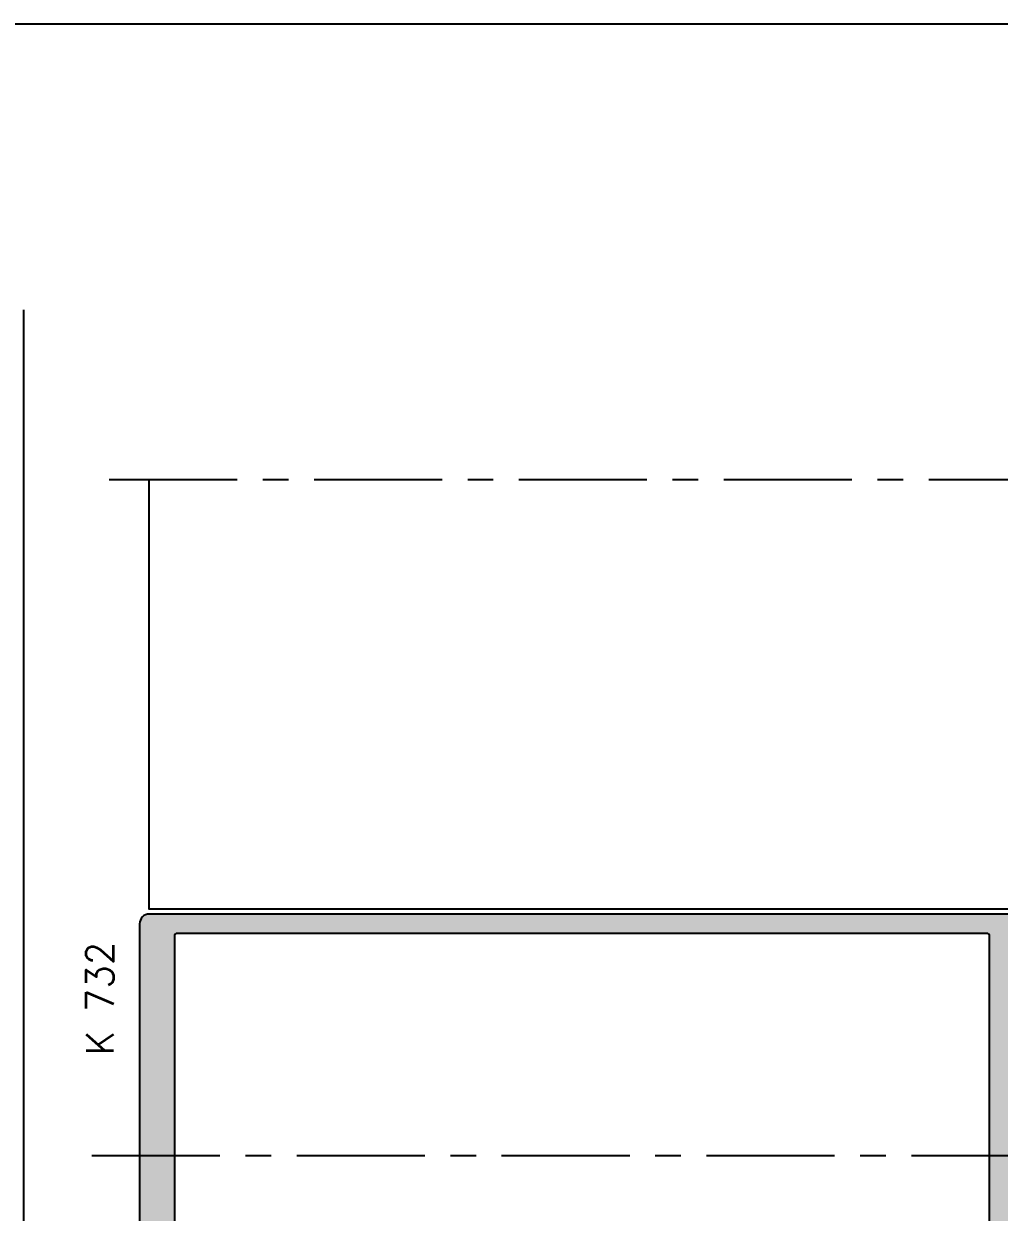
# Model space of a CAD drawing. Extents: x 0 to 1130, y -960 to 577.
# Drawn here: x 71.1 to 142.5, y -750 to -663 of the extents above; entities that cross this region are included whole.
import ezdxf

# ---------------------------------------------------------------- set-up
doc = ezdxf.new("R2010")
doc.units = 0
doc.header["$LTSCALE"] = 7.5
doc.header["$MEASUREMENT"] = 0
doc.linetypes.add('CENTER', pattern=[2, 1.25, -0.25, 0.25, -0.25])
for name, color, linetype in [('ASSI', 1, 'CENTER'), ('FILL', 8, 'CONTINUOUS'), ('FINE', 7, 'CONTINUOUS'), ('GROSSA', 4, 'CONTINUOUS'), ('MARCHIO', 7, 'CONTINUOUS'), ('MURO', 5, 'CONTINUOUS'), ('TESTO', 2, 'CONTINUOUS')]:
    doc.layers.add(name, color=color, linetype=linetype)
doc.styles.get("Standard").update_dxf_attribs({"font": 'romans.shx'})

msp = doc.modelspace()

# ---------------------------------------------------------------- hatches: boundary and pattern name
at = {"layer": 'FILL'}
h = msp.add_hatch(color=253, dxfattribs=at)
edge = h.paths.add_edge_path(flags=16)
edge.add_arc((82.35443701120033, -761.9139149862199), 0.2121379268736376, 179.9999999999693, 269.9999999999731)
edge.add_line((82.35443701120033, -762.1260529130934), (141.611631251226, -762.1260529130934))
edge.add_arc((141.611631251226, -761.9139149862199), 0.2121379268735382, 270, 360)
edge.add_line((141.8237691780996, -761.9139149862199), (141.8237691780996, -729.810375386015))
edge.add_arc((141.611631251226, -729.810375386015), 0.2121379268735382, 0, 90)
edge.add_line((141.611631251226, -729.5982374591413), (82.35443701120033, -729.5982374591413))
edge.add_arc((82.35443701120033, -729.8103753860148), 0.212137926873595, 90.00000000001535, 180.0000000000153)
edge.add_line((82.1422990843268, -729.810375386015), (82.1422990843268, -761.9139149862199))
edge = h.paths.add_edge_path()
edge.add_line((152.9963666601092, -756.6811794566711), (152.9963666601092, -757.3175932372919))
edge.add_arc((153.2085045869828, -757.3175932372919), 0.2121379268736518, 180, 270)
edge.add_line((153.2085045869828, -757.5297311641655), (153.2620594651605, -757.5297311641655))
edge.add_arc((153.2620594651602, -757.3175932372919), 0.2121379268734813, 270.0000000000307, 315.0000000000326)
edge.add_line((153.4120636317995, -757.467597403931), (153.7827846073691, -757.0968764283616))
edge.add_arc((153.6327804407296, -756.9468722617221), 0.21213792687374, 314.9999999999945, 360)
edge.add_line((153.8449183676034, -756.9468722617221), (153.8449183676034, -755.6204898223027))
edge.add_arc((153.6327804407298, -755.6204898223029), 0.212137926873595, 359.9999999999847, 449.9999999999847)
edge.add_line((153.6327804407301, -755.4083518954294), (143.4501599507971, -755.4083518954299))
edge.add_arc((143.4501599507971, -755.1962139685561), 0.2121379268736518, 179.9999999999693, 269.9999999999693, ccw=False)
edge.add_line((143.2380220239235, -755.1962139685559), (143.2380220239235, -749.9634784390068))
edge.add_arc((143.4501599507971, -749.9634784390068), 0.2121379268736518, 90, 180, ccw=False)
edge.add_line((143.4501599507971, -749.7513405121333), (153.6327804407298, -749.7513405121335))
edge.add_arc((153.6327804407298, -749.5392025852598), 0.212137926873595, 270.0000000000153, 360.0000000000153)
edge.add_line((153.8449183676034, -749.5392025852598), (153.8449183676034, -749.1149267315127))
edge.add_arc((154.0570562944771, -749.1149267315127), 0.2121379268736518, 89.9999999999693, 179.9999999999693, ccw=False)
edge.add_line((154.0570562944771, -748.9027888046389), (154.5154601007484, -748.9027888046389))
edge.add_arc((154.5154601007484, -749.1149267315125), 0.2121379268735097, 15.000000000020009, 90.00000000001529, ccw=False)
edge.add_line((154.720369603051, -749.0600213958492), (154.8634776561329, -749.5941079209233))
edge.add_arc((155.0683871584355, -749.5392025852598), 0.2121379268735663, 195.0000000000011, 270)
edge.add_line((155.0683871584355, -749.7513405121333), (167.77530889897, -749.7513405121335))
edge.add_arc((167.77530889897, -749.5392025852598), 0.212137926873595, 270.0000000000153, 360.0000000000153)
edge.add_line((167.9874468258435, -749.5392025852598), (167.9874468258435, -748.6199382354744))
edge.add_line((167.9874468258435, -748.6199382354744), (167.4924583298052, -748.1249497394358))
edge.add_line((167.4924583298052, -748.1249497394356), (167.1388951183494, -748.1249497394356))
edge.add_line((167.1388951183491, -748.1249497394356), (167.1388951183491, -748.9027888046389))
edge.add_line((167.1388951183491, -748.9027888046389), (166.0979382846203, -748.9027888046389))
edge.add_line((166.0979382846203, -748.9027888046389), (165.1589411341956, -747.2763980319414))
edge.add_line((165.1589411341956, -747.2763980319414), (156.6734240592515, -747.2763980319414))
edge.add_arc((156.78722543515, -745.8624730446568), 1.418497311532494, 85.7412871607388, 265.39840271210113, ccw=False)
edge.add_line((156.8925632425509, -744.4478923402935), (165.1589411341956, -744.4478923402935))
edge.add_line((165.1589411341956, -744.4478923402935), (166.0979382846203, -742.821501567596))
edge.add_line((166.0979382846203, -742.8215015675958), (167.1388951183494, -742.8215015675958))
edge.add_line((167.1388951183491, -742.8215015675958), (167.1388951183491, -743.5993406327989))
edge.add_line((167.1388951183491, -743.5993406327989), (167.4924583298052, -743.5993406327989))
edge.add_line((167.4924583298052, -743.5993406327989), (167.9874468258435, -743.1043521367606))
edge.add_line((167.9874468258435, -743.1043521367606), (167.9874468258435, -742.1850877869751))
edge.add_arc((167.77530889897, -742.1850877869749), 0.212137926873595, 359.9999999999847, 449.9999999999847)
edge.add_line((167.77530889897, -741.9729498601014), (155.0683871584355, -741.9729498601014))
edge.add_arc((155.0683871584355, -742.1850877869749), 0.2121379268736234, 90.00000000001535, 165.0000000000177)
edge.add_line((154.8634776561329, -742.1301824513116), (154.720369603051, -742.6642689763858))
edge.add_arc((154.5154601007484, -742.6093636407222), 0.212137926873559, 270, 345.00000000000625, ccw=False)
edge.add_line((154.5154601007484, -742.8215015675958), (154.410619505933, -742.8215015675958))
edge.add_line((154.410619505933, -742.8215015675958), (154.0570562944771, -742.8215015675958))
edge.add_arc((154.0570562944771, -742.609363640722), 0.2121379268737087, 180.0000000000153, 270.00000000001535, ccw=False)
edge.add_line((153.8449183676034, -742.6093636407222), (153.8449183676034, -742.1850877869751))
edge.add_arc((153.6327804407298, -742.1850877869749), 0.2121379268736234, 359.9999999999923, 449.999999999977)
edge.add_line((153.6327804407301, -741.9729498601014), (143.4501599507973, -741.9729498601014))
edge.add_arc((143.4501599507971, -741.7608119332278), 0.212137926873595, 180.0000000000153, 270.00000000001535, ccw=False)
edge.add_line((143.2380220239235, -741.7608119332278), (143.2380220239235, -736.5280764036788))
edge.add_arc((143.4501599507971, -736.5280764036788), 0.2121379268735382, 90, 180, ccw=False)
edge.add_line((143.4501599507971, -736.3159384768051), (153.6327804407301, -736.3159384768051))
edge.add_arc((153.6327804407301, -736.1038005499317), 0.2121379268734813, 269.9999999999847, 359.9999999999847)
edge.add_line((153.8449183676034, -736.1038005499317), (153.8449183676034, -734.7774181105124))
edge.add_arc((153.6327804407301, -734.7774181105124), 0.2121379268734813, 3.070538155830139e-11, 45.00000000003256)
edge.add_line((153.7827846073691, -734.6274139438733), (153.4120636317998, -734.2566929683039))
edge.add_arc((153.2620594651605, -734.406697134943), 0.2121379268736194, 44.99999999998371, 89.99999999998465)
edge.add_line((153.2620594651605, -734.1945592080692), (153.2085045869828, -734.1945592080692))
edge.add_arc((153.2085045869828, -734.406697134943), 0.2121379268737087, 90.00000000001535, 180.0000000000153)
edge.add_line((152.9963666601092, -734.406697134943), (152.9963666601092, -735.0431109155634))
edge.add_arc((152.7842287332355, -735.0431109155636), 0.212137926873595, -89.99999999998471, 1.5290879673557356e-11, ccw=False)
edge.add_line((152.7842287332355, -735.2552488424371), (150.5214241799171, -735.2552488424371))
edge.add_arc((150.5214241799171, -735.0431109155636), 0.2121379268736518, 180, 270, ccw=False)
edge.add_line((150.3092862530436, -735.0431109155636), (150.3092862530436, -733.8763523177588))
edge.add_arc((150.09714832617, -733.8763523177588), 0.2121379268734813, 1.53526907791507e-11, 90.00000000001535)
edge.add_line((150.09714832617, -733.6642143908853), (149.4607345455492, -733.6642143908853))
edge.add_arc((149.4607345455492, -733.4520764640117), 0.2121379268737087, 179.9999999999847, 269.99999999998465, ccw=False)
edge.add_line((149.2485966186754, -733.4520764640115), (149.2485966186754, -733.0518249449563))
edge.add_line((149.2485966186754, -733.0518249449565), (148.7856405688926, -732.2499615450615))
edge.add_line((148.7856405688928, -732.2499615450613), (149.2485966186754, -731.4480981451663))
edge.add_line((149.2485966186754, -731.4480981451663), (149.2485966186754, -731.0478466261111))
edge.add_arc((149.4607345455492, -731.0478466261111), 0.2121379268736518, 90, 180, ccw=False)
edge.add_line((149.4607345455492, -730.8357086992373), (150.09714832617, -730.8357086992373))
edge.add_arc((150.09714832617, -730.6235707723638), 0.212137926873595, 270.0000000000153, 360.0000000000153)
edge.add_line((150.3092862530436, -730.6235707723636), (150.3092862530436, -729.4568121745588))
edge.add_arc((150.5214241799171, -729.456812174559), 0.212137926873595, 89.99999999998471, 179.9999999999847, ccw=False)
edge.add_line((150.5214241799171, -729.2446742476855), (152.7842287332355, -729.2446742476855))
edge.add_arc((152.7842287332355, -729.4568121745588), 0.2121379268735382, 0, 90, ccw=False)
edge.add_line((152.9963666601092, -729.4568121745588), (152.9963666601092, -730.0932259551796))
edge.add_arc((153.2085045869828, -730.0932259551796), 0.212137926873595, 180.0000000000153, 270.0000000000153)
edge.add_line((153.2085045869828, -730.3053638820534), (153.2620594651605, -730.3053638820536))
edge.add_arc((153.2620594651602, -730.0932259551801), 0.2121379268735382, 270.0000000000691, 315.0000000000706)
edge.add_line((153.4120636317995, -730.2432301218189), (153.7827846073691, -729.8725091462493))
edge.add_arc((153.6327804407303, -729.72250497961), 0.2121379268733582, 314.9999999999566, 359.999999999954)
edge.add_line((153.8449183676036, -729.7225049796102), (153.8449183676036, -728.3961225401911))
edge.add_arc((153.6327804407301, -728.3961225401911), 0.2121379268736518, 0, 90)
edge.add_line((153.6327804407301, -728.1839846133175), (80.30377038475575, -728.1839846133175))
edge.add_arc((80.30377038475552, -728.8911110362292), 0.7071264229119834, 89.99999999999886, 180)
edge.add_line((79.59664396184365, -728.8911110362292), (79.59664396184365, -762.8331793360053))
edge.add_arc((80.30377038475552, -762.8331793360053), 0.7071264229119976, 180, 269.9999999999989)
edge.add_line((80.30377038475552, -763.5403057589174), (153.6327804407301, -763.5403057589174))
edge.add_arc((153.6327804407301, -763.3281678320438), 0.2121379268735382, 270, 360)
edge.add_line((153.8449183676034, -763.3281678320438), (153.8449183676034, -762.0017853926247))
edge.add_arc((153.6327804407298, -762.0017853926245), 0.212137926873595, 359.9999999999847, 404.9999999999782)
edge.add_line((153.7827846073691, -761.8517812259854), (153.4120636317998, -761.4810602504158))
edge.add_arc((153.2620594651607, -761.6310644170549), 0.2121379268735391, 45.00000000001629, 90.00000000002304)
edge.add_line((153.2620594651605, -761.4189264901815), (153.2085045869828, -761.4189264901815))
edge.add_arc((153.2085045869828, -761.6310644170549), 0.2121379268734813, 89.99999999998465, 179.9999999999847)
edge.add_line((152.9963666601092, -761.6310644170549), (152.9963666601092, -762.2674781976759))
edge.add_arc((152.7842287332357, -762.2674781976759), 0.2121379268734813, 269.99999999998465, 359.99999999998465, ccw=False)
edge.add_line((152.7842287332355, -762.4796161245495), (150.5214241799171, -762.4796161245495))
edge.add_arc((150.5214241799171, -762.2674781976757), 0.2121379268735382, 180.0000000000307, 270.0000000000307, ccw=False)
edge.add_line((150.3092862530436, -762.2674781976759), (150.3092862530436, -761.1007195998709))
edge.add_arc((150.09714832617, -761.1007195998709), 0.2121379268735382, 0, 90)
edge.add_line((150.09714832617, -760.8885816729976), (149.4607345455492, -760.8885816729976))
edge.add_arc((149.4607345455492, -760.6764437461238), 0.2121379268736518, 180, 270, ccw=False)
edge.add_line((149.2485966186754, -760.6764437461238), (149.2485966186754, -760.2761922270686))
edge.add_line((149.2485966186754, -760.2761922270686), (148.7856405688926, -759.4743288271734))
edge.add_line((148.7856405688928, -759.4743288271734), (149.2485966186754, -758.6724654272784))
edge.add_line((149.2485966186754, -758.6724654272784), (149.2485966186754, -758.272213908223))
edge.add_arc((149.4607345455492, -758.272213908223), 0.2121379268735382, 89.9999999999693, 179.9999999999693, ccw=False)
edge.add_line((149.4607345455492, -758.0600759813497), (150.09714832617, -758.0600759813497))
edge.add_arc((150.09714832617, -757.8479380544759), 0.2121379268736518, 270.0000000000307, 360.0000000000307)
edge.add_line((150.3092862530436, -757.8479380544759), (150.3092862530436, -756.6811794566711))
edge.add_arc((150.5214241799173, -756.6811794566711), 0.2121379268737087, 90.00000000001529, 180.0000000000153, ccw=False)
edge.add_line((150.5214241799171, -756.4690415297973), (152.7842287332355, -756.4690415297973))
edge.add_arc((152.7842287332355, -756.6811794566711), 0.2121379268737087, -1.5290879673557356e-11, 89.99999999998471, ccw=False)
edge = h.paths.add_edge_path(flags=16)
edge.add_line((148.2753160297338, -762.4796161245495), (143.4501599507971, -762.4796161245495))
edge.add_arc((143.4501599507971, -762.2674781976759), 0.2121379268734813, 180.0000000000153, 270.00000000001535, ccw=False)
edge.add_line((143.2380220239235, -762.2674781976759), (143.2380220239235, -756.6811794566711))
edge.add_arc((143.4501599507971, -756.6811794566711), 0.212137926873595, 89.99999999998471, 179.9999999999847, ccw=False)
edge.add_line((143.4501599507971, -756.4690415297976), (148.2753160315035, -756.4690415297973))
edge.add_arc((148.2753160315037, -756.8226047412534), 0.3535632114559917, -30.000000107552523, 90, ccw=False)
edge.add_line((148.5815107541361, -756.9993863475561), (147.3567318617251, -759.1207656080542))
edge.add_arc((147.9691213076541, -759.47432881951), 0.7071264229119966, 150.0000000000006, 209.9999999999994)
edge.add_line((147.3567318617251, -759.827892030966), (148.5815107530302, -761.9492713079401))
edge.add_arc((148.2753160297338, -762.1260529130934), 0.3535632114559835, -89.99999999999079, 29.99999989245879, ccw=False)
edge = h.paths.add_edge_path(flags=16)
edge.add_line((152.4306655217796, -743.0336394944693), (143.2380220239237, -743.0336394944693))
edge.add_line((143.2380220239235, -743.0336394944693), (143.2380220239235, -748.6906508777654))
edge.add_line((143.2380220239235, -748.6906508777654), (152.4306655217796, -748.6906508777654))
edge.add_arc((152.4306655217796, -748.3370876663093), 0.3535632114559917, 269.9999999999908, 359.9999999999908)
edge.add_line((152.7842287332357, -748.3370876663093), (152.7842287332355, -743.3872027059251))
edge.add_arc((152.4306655217796, -743.3872027059253), 0.3535632114560485, 0, 90)
edge = h.paths.add_edge_path(flags=16)
edge.add_arc((147.9691213076539, -732.2499615527245), 0.7071264229118697, 150, 210, ccw=False)
edge.add_line((147.3567318617251, -731.8963983412687), (148.5815107530302, -729.7750190642946))
edge.add_arc((148.2753160297338, -729.5982374591413), 0.3535632114559304, 330.0000001075468, 449.9999999999955)
edge.add_line((148.2753160297338, -729.2446742476855), (143.4501599507971, -729.2446742476855))
edge.add_arc((143.4501599507971, -729.4568121745588), 0.2121379268735382, 90, 180)
edge.add_line((143.2380220239235, -729.4568121745588), (143.2380220239235, -735.0431109155634))
edge.add_arc((143.4501599507971, -735.0431109155636), 0.2121379268736518, 180, 270)
edge.add_line((143.4501599507971, -735.2552488424371), (148.2753160315035, -735.2552488424374))
edge.add_arc((148.2753160315035, -734.9016856309813), 0.3535632114560485, 270.0000000000092, 390.0000001075558)
edge.add_line((148.5815107541361, -734.7249040246786), (147.3567318617251, -732.6035247641803))

# ---------------------------------------------------------------- linework, layer by layer
at = {"layer": 'ASSI'}
for p, q in [((77.36472871519544, -696.3632955822773), (189.7869767804074, -696.3632955822773)), ((76.09952913532192, -745.8621451861172), (187.3585855906157, -745.8621451861172))]:
    msp.add_line(p, q, dxfattribs=at)
at = {"layer": 'FINE'}
msp.add_lwpolyline([(153.8449183676036, -728.3961225401911), (153.8449183676034, -727.8299664892104), (80.30377038475552, -727.8304214018613), (80.30377038475552, -696.3632955822773)], dxfattribs=at)
at = {"layer": 'GROSSA'}
msp.add_lwpolyline([(153.6327804407301, -728.1839846133175), (80.30377038475552, -728.1839846133173, 0.4142135623731034), (79.59664396184365, -728.8911110362292), (79.59664396184365, -762.8331793360053, 0.4142135623730867)], format="xyb", dxfattribs=at)
msp.add_lwpolyline([(82.1422990843268, -761.9139149862197, 0.4142135623731228), (82.35443701120033, -762.1260529130934), (141.611631251226, -762.1260529130934, 0.414213562373095), (141.8237691780996, -761.9139149862199), (141.8237691780996, -729.810375386015, 0.414213562373095), (141.611631251226, -729.5982374591413), (82.35443701120033, -729.5982374591413, 0.4142135623730951), (82.1422990843268, -729.810375386015)], format="xyb", close=True, dxfattribs=at)
at = {"layer": 'MARCHIO'}
msp.add_lwpolyline([(-5.878304635907296e-14, -960), (-5.878304635907296e-14, -662.9999999999999), (209.9999999999999, -662.9999999999999), (209.9999999999999, -960)], close=True, dxfattribs=at)
at = {"layer": 'MURO'}
msp.add_line((71.11112688689963, -818.8224857232899), (71.11112688689963, -683.9496975391046), dxfattribs=at)

# ---------------------------------------------------------------- texts
at = {"layer": 'TESTO'}
msp.add_text('K 732', height=1.9999616, rotation=90, dxfattribs=at).set_placement((77.68138580451063, -738.5233702744995))

doc.saveas('drawing.dxf')
